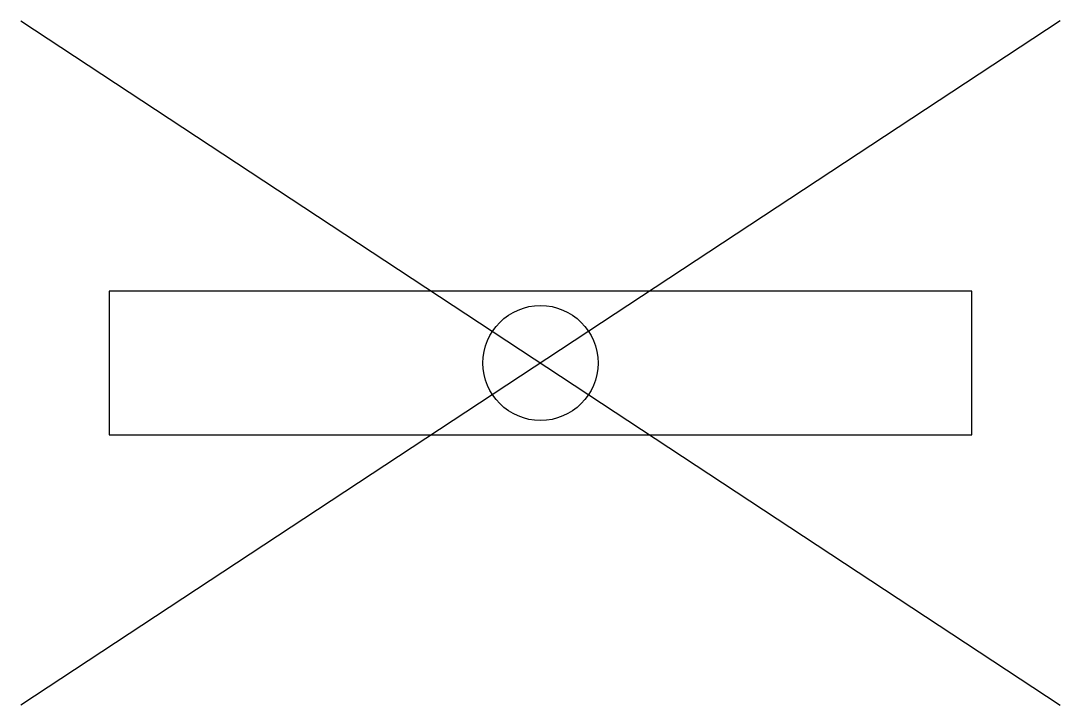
# Model space of a CAD drawing. Header units: metres. Extents: x -0.6 to 0.6, y -0.4 to 0.4.
import ezdxf

# ---------------------------------------------------------------- set-up
doc = ezdxf.new("R2010")
doc.units = ezdxf.units.M

msp = doc.modelspace()

# ---------------------------------------------------------------- linework, layer by layer
at = {"flags": 128}
for points in [[(-0.6026, 0.3969), (0.6026, -0.3969)], [(0.6026, 0.3969), (-0.6026, -0.3969)], [(-0.5, -0.0833), (0.5, -0.0833), (0.5, 0.0833), (-0.5, 0.0833), (-0.5, -0.0833)]]:
    msp.add_lwpolyline(points, dxfattribs=at)
msp.add_circle((0, 0), 0.0667)

doc.saveas('drawing.dxf')
